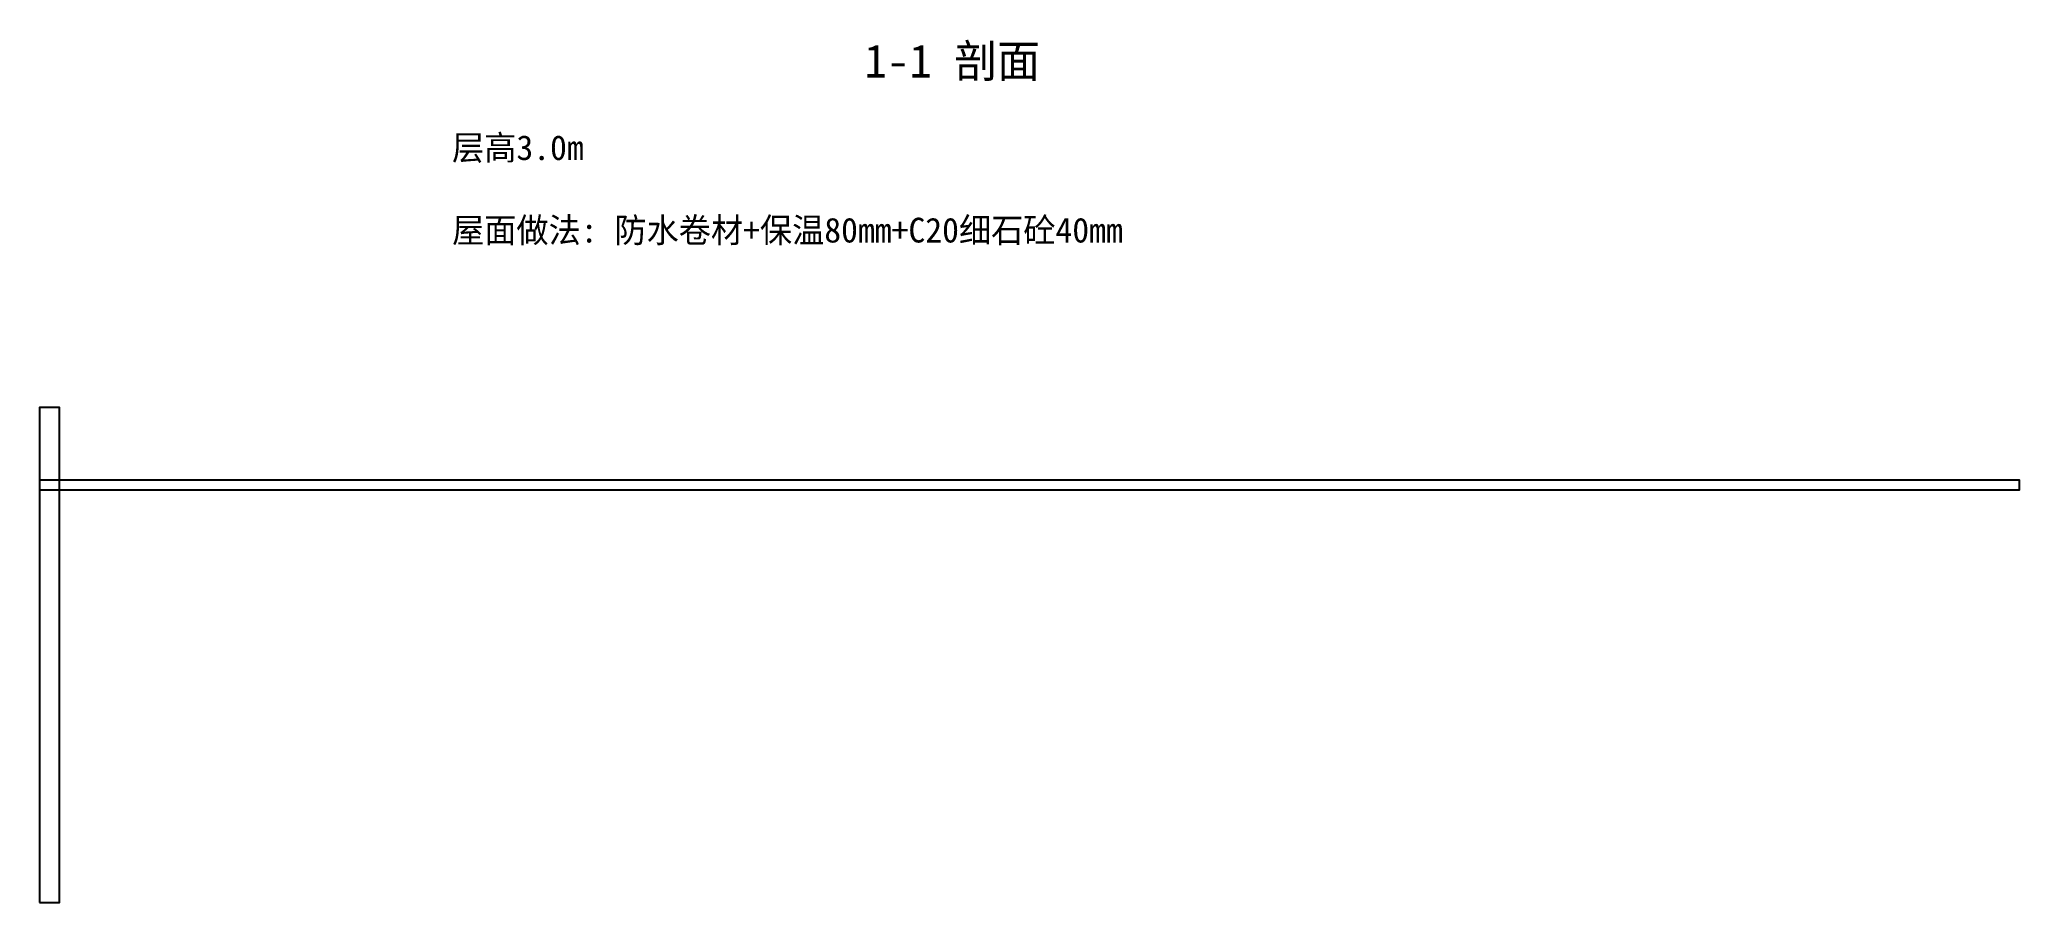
# Model space of a CAD drawing. Header units: millimetres. Extents: x -3000 to 28000, y -3000 to 100460.
# Drawn here: x 0 to 24000, y 90000 to 100460 of the extents above; entities outside this region: 1.
import ezdxf

# ---------------------------------------------------------------- set-up
doc = ezdxf.new("R2010")
doc.units = ezdxf.units.MM

msp = doc.modelspace()

# ---------------------------------------------------------------- linework, layer by layer
msp.add_lwpolyline([(-3000, -3000), (28000, -3000), (28000, 18000), (-3000, 18000)], close=True)
at = {"layer": 'SEC'}
for points in [[(0, 90000), (240, 90000), (240, 96000), (0, 96000)], [(0, 95000), (24000, 95000), (24000, 95120), (0, 95120)]]:
    msp.add_lwpolyline(points, close=True, dxfattribs=at)

# ---------------------------------------------------------------- texts
for s, height, p in [('1-1 剖面', 400, (10000, 100000)), ('层高3.0m', 300, (5000, 99000)), ('屋面做法: 防水卷材+保温80mm+C20细石砼40mm', 300, (5000, 98000))]:
    msp.add_text(s, height=height).set_placement(p)

doc.saveas('drawing.dxf')
